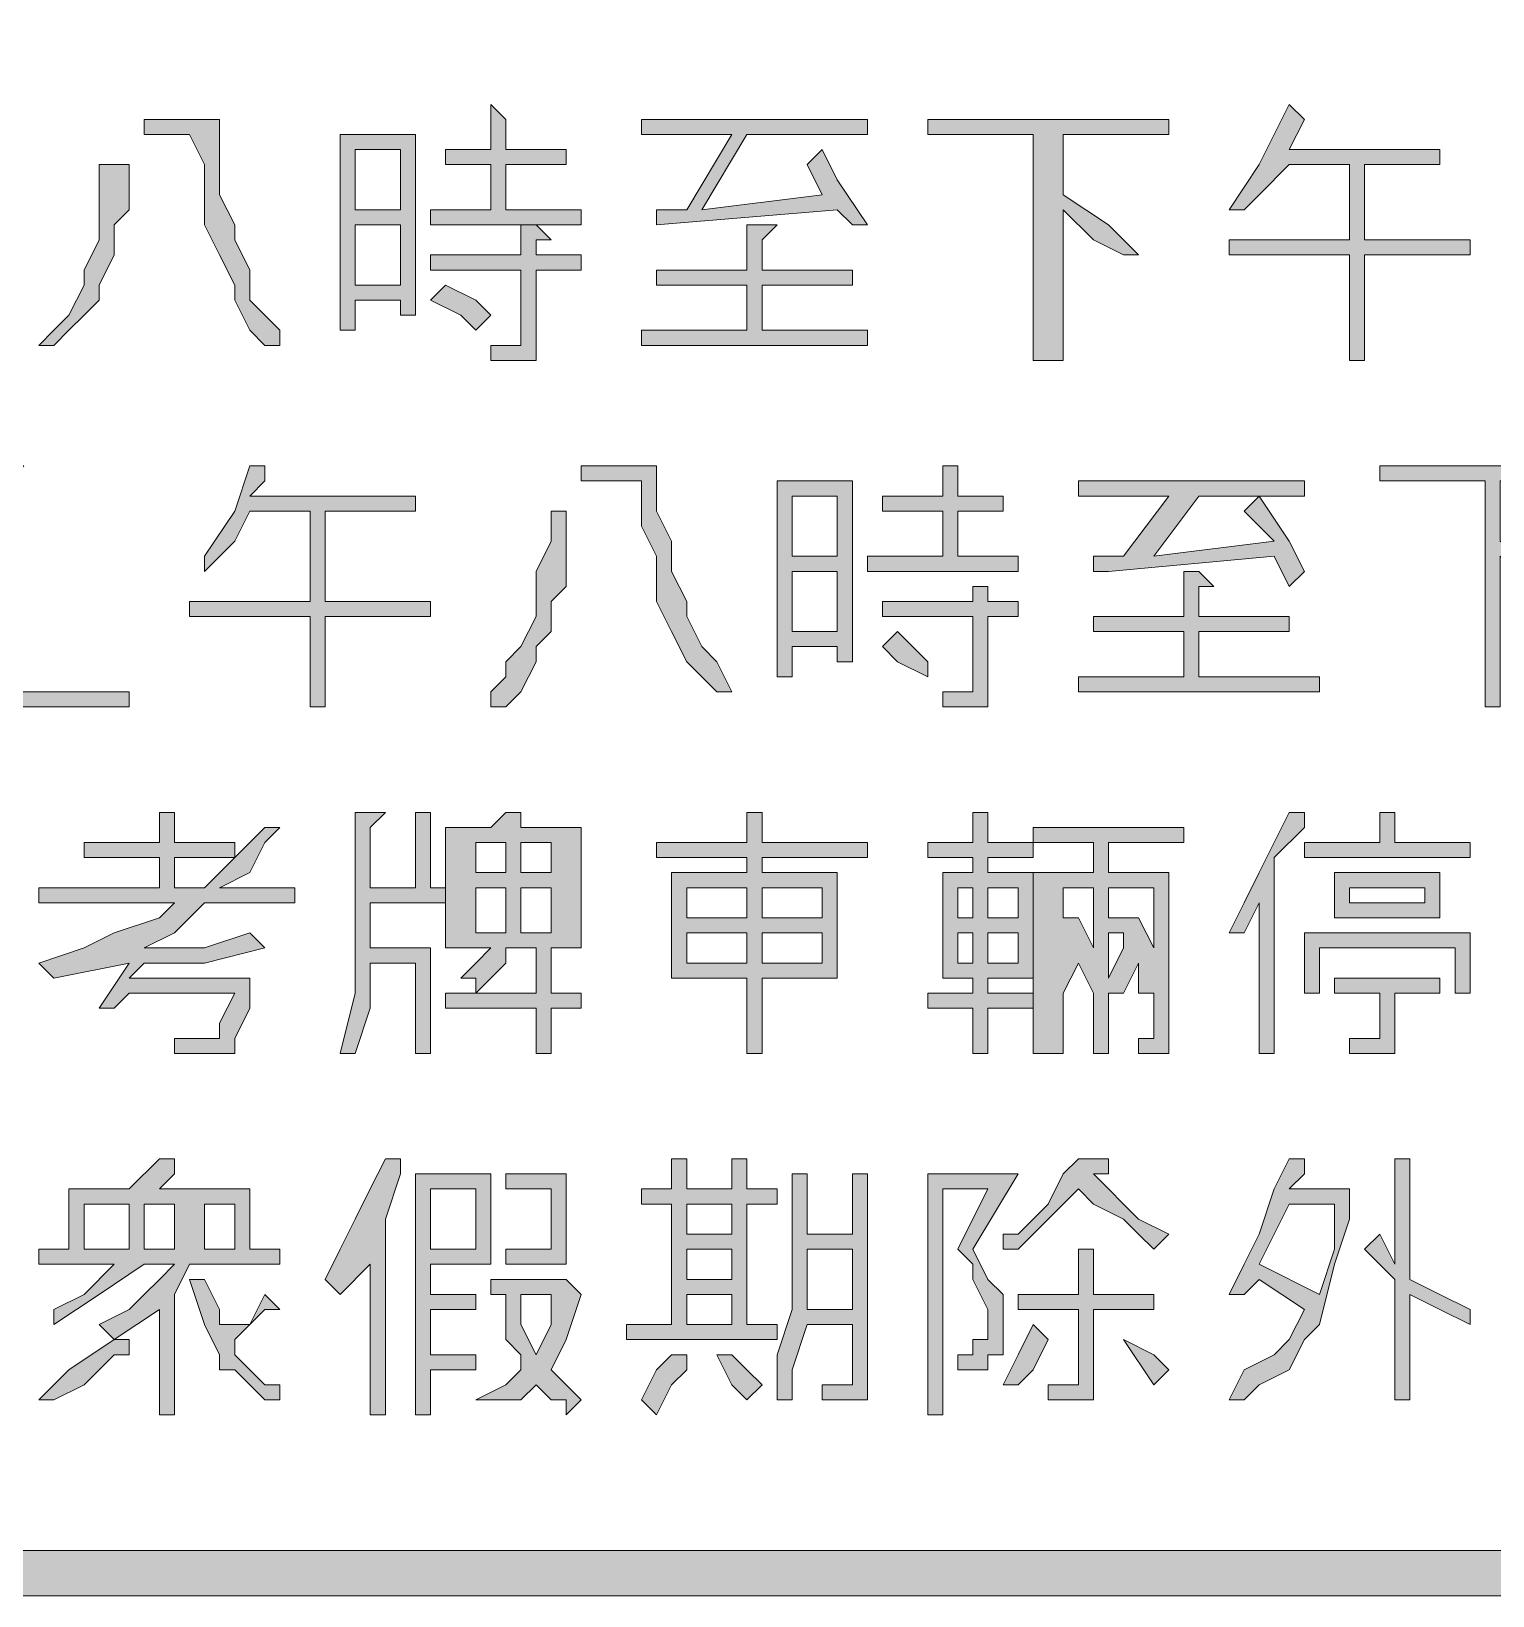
# Model space of a CAD drawing. Header units: metres. Extents: x 117 to 450, y 6 to 264.
# Drawn here: x 237.8 to 354.2, y 5.8 to 130.4 of the extents above; entities that cross this region are included whole.
import ezdxf

# ---------------------------------------------------------------- set-up
doc = ezdxf.new("R2010")
doc.units = ezdxf.units.M
doc.layers.add('FILL_BLACK_000000', color=7, linetype='Continuous', true_color=0x000000)

msp = doc.modelspace()

# ---------------------------------------------------------------- hatches: boundary and pattern name
at = {"layer": 'FILL_BLACK_000000', "true_color": 0x000000}
h = msp.add_hatch(color=7, dxfattribs=at)
h.dxf.hatch_style = 1
h.paths.add_polyline_path([(117.42, 257.65), (117.96, 258.96), (118.73, 260.27), (119.61, 261.36), (121.41, 263.01), (122.31, 263.55), (123.21, 263.76), (443.61, 263.76), (444.9, 263.6), (446.07, 263.14), (447.09, 262.43), (447.96, 261.51), (448.66, 260.42), (449.18, 259.2), (449.5, 257.9), (449.61, 256.56), (449.61, 11.76), (449.5, 10.47), (449.18, 9.3), (448.66, 8.28), (447.96, 7.41), (447.09, 6.71), (446.07, 6.19), (444.9, 5.87), (443.61, 5.76), (123.21, 5.76), (122.31, 5.97), (121.41, 6.51), (119.61, 8.16), (119.21, 8.21), (118.9, 8.35), (118.41, 8.76), (117.92, 9.17), (117.61, 9.31), (117.21, 9.36), (117.21, 11.76), (117.21, 256.56), (117.42, 257.65)])
h.paths.add_polyline_path([(443.98, 9.58), (444.6, 9.87), (445.11, 10.26), (445.5, 10.77), (445.78, 11.38), (445.95, 12.12), (446.01, 12.96), (446.01, 256.56), (445.78, 257.63), (445.5, 258.23), (445.11, 258.81), (444.6, 259.34), (443.98, 259.77), (443.25, 260.05), (442.41, 260.16), (124.41, 260.16), (123.53, 259.97), (122.76, 259.56), (122.01, 258.96), (121.61, 258.91), (121.32, 258.77), (120.96, 258.36), (120.81, 257.76), (120.81, 256.56), (120.81, 12.96), (120.83, 12.08), (120.96, 11.31), (121.32, 10.77), (121.61, 10.61), (122.01, 10.56), (122.06, 10.16), (122.22, 9.87), (122.76, 9.51), (123.53, 9.38), (124.41, 9.36), (442.41, 9.36), (443.25, 9.42), (443.98, 9.58)], flags=16)
h = msp.add_hatch(color=7, dxfattribs=at)
h.dxf.hatch_style = 1
h.paths.add_polyline_path([(276.81, 120.96), (280.41, 120.96), (280.41, 119.76), (276.81, 119.76), (275.61, 119.76), (275.61, 116.16), (276.81, 116.16), (281.61, 116.16), (281.61, 114.96), (269.61, 114.96), (269.61, 116.16), (274.41, 116.16), (274.41, 119.76), (270.81, 119.76), (270.81, 120.96), (274.41, 120.96), (274.41, 123.36), (274.41, 124.56), (275.61, 123.36), (275.61, 120.96), (276.81, 120.96)])
h = msp.add_hatch(color=7, dxfattribs=at)
h.dxf.hatch_style = 1
h.paths.add_polyline_path([(333.21, 112.56), (333.21, 113.76), (342.81, 113.76), (342.81, 119.76), (338.01, 119.76), (335.61, 117.36), (334.41, 116.16), (333.21, 116.16), (335.61, 119.76), (338.01, 124.56), (339.21, 123.36), (338.01, 120.96), (350.01, 120.96), (350.01, 119.76), (344.01, 119.76), (344.01, 113.76), (352.41, 113.76), (352.41, 112.56), (344.01, 112.56), (344.01, 104.16), (342.81, 104.16), (342.81, 112.56), (333.21, 112.56)])
h = msp.add_hatch(color=7, dxfattribs=at)
h.dxf.hatch_style = 1
h.paths.add_polyline_path([(254.01, 108.96), (254.01, 110.16), (252.81, 112.56), (251.61, 114.96), (251.61, 117.36), (251.61, 119.76), (250.41, 122.16), (246.81, 122.16), (246.81, 123.36), (252.81, 123.36), (252.81, 120.96), (252.81, 117.36), (254.01, 114.96), (254.01, 113.76), (255.21, 111.36), (255.21, 108.96), (256.41, 107.76), (257.61, 106.56), (257.61, 105.36), (256.41, 105.36), (255.21, 106.56), (254.01, 108.96)])
h = msp.add_hatch(color=7, dxfattribs=at)
h.dxf.hatch_style = 1
h.paths.add_polyline_path([(268.41, 107.76), (267.21, 107.76), (267.21, 108.96), (263.61, 108.96), (263.61, 106.56), (262.41, 106.56), (262.41, 122.16), (268.41, 122.16), (268.41, 107.76)])
h.paths.add_polyline_path([(267.21, 114.96), (263.61, 114.96), (263.61, 110.16), (267.21, 110.16), (267.21, 114.96)], flags=16)
h.paths.add_polyline_path([(263.61, 120.96), (263.61, 116.16), (267.21, 116.16), (267.21, 120.96), (263.61, 120.96)], flags=16)
h = msp.add_hatch(color=7, dxfattribs=at)
h.dxf.hatch_style = 1
h.paths.add_polyline_path([(293.61, 122.16), (286.41, 122.16), (286.41, 123.36), (304.41, 123.36), (304.41, 122.16), (294.81, 122.16), (291.21, 116.16), (300.81, 117.36), (299.61, 119.76), (300.81, 120.96), (302.01, 118.56), (304.41, 114.96), (303.21, 114.96), (302.01, 116.16), (287.61, 114.96), (287.61, 116.16), (290.01, 116.16), (293.61, 122.16)])
h = msp.add_hatch(color=7, dxfattribs=at)
h.dxf.hatch_style = 1
h.paths.add_polyline_path([(309.21, 122.16), (309.21, 123.36), (328.41, 123.36), (328.41, 122.16), (320.01, 122.16), (320.01, 117.36), (323.61, 114.96), (326.01, 112.56), (324.81, 112.56), (322.41, 113.76), (320.01, 116.16), (320.01, 104.16), (317.61, 104.16), (317.61, 122.16), (309.21, 122.16)])
h = msp.add_hatch(color=7, dxfattribs=at)
h.dxf.hatch_style = 1
h.paths.add_polyline_path([(238.41, 105.36), (239.61, 106.56), (240.81, 107.76), (242.01, 110.16), (242.01, 111.36), (243.21, 113.76), (243.21, 114.96), (243.21, 117.36), (243.21, 119.76), (245.61, 119.76), (245.61, 118.56), (245.61, 116.16), (244.41, 114.96), (244.41, 112.56), (243.21, 110.16), (243.21, 108.96), (242.01, 107.76), (240.81, 106.56), (239.61, 105.36), (238.41, 105.36)])
h = msp.add_hatch(color=7, dxfattribs=at)
h.dxf.hatch_style = 1
h.paths.add_polyline_path([(274.41, 104.16), (274.41, 105.36), (276.81, 105.36), (276.81, 106.56), (276.81, 111.36), (269.61, 111.36), (269.61, 112.56), (276.81, 112.56), (276.81, 114.96), (278.01, 114.96), (279.21, 113.76), (278.01, 113.76), (278.01, 112.56), (280.41, 112.56), (281.61, 112.56), (281.61, 111.36), (280.41, 111.36), (278.01, 111.36), (278.01, 105.36), (278.01, 104.16), (275.61, 104.16), (274.41, 104.16)])
h = msp.add_hatch(color=7, dxfattribs=at)
h.dxf.hatch_style = 1
h.paths.add_polyline_path([(296.01, 106.56), (304.41, 106.56), (304.41, 105.36), (286.41, 105.36), (286.41, 106.56), (294.81, 106.56), (294.81, 110.16), (287.61, 110.16), (287.61, 111.36), (294.81, 111.36), (294.81, 114.96), (296.01, 114.96), (297.21, 114.96), (296.01, 113.76), (296.01, 111.36), (303.21, 111.36), (303.21, 110.16), (296.01, 110.16), (296.01, 106.56)])
h = msp.add_hatch(color=7, dxfattribs=at)
h.dxf.hatch_style = 1
h.paths.add_polyline_path([(270.81, 110.16), (273.21, 108.96), (274.41, 107.76), (273.21, 106.56), (272.01, 107.76), (269.61, 108.96), (270.81, 110.16)])
h = msp.add_hatch(color=7, dxfattribs=at)
h.dxf.hatch_style = 1
h.paths.add_polyline_path([(245.61, 77.76), (245.61, 76.56), (226.41, 76.56), (226.41, 77.76), (234.81, 77.76), (234.81, 95.76), (236.01, 95.76), (237.21, 95.76), (236.01, 94.56), (236.01, 87.36), (236.01, 77.76), (245.61, 77.76)])
h = msp.add_hatch(color=7, dxfattribs=at)
h.dxf.hatch_style = 1
h.paths.add_polyline_path([(250.41, 83.76), (250.41, 84.96), (260.01, 84.96), (260.01, 92.16), (255.21, 92.16), (254.01, 89.76), (251.61, 87.36), (251.61, 88.56), (254.01, 92.16), (255.21, 95.76), (256.41, 95.76), (256.41, 94.56), (255.21, 93.36), (268.41, 93.36), (268.41, 92.16), (261.21, 92.16), (261.21, 84.96), (269.61, 84.96), (269.61, 83.76), (261.21, 83.76), (261.21, 76.56), (260.01, 76.56), (260.01, 83.76), (250.41, 83.76)])
h = msp.add_hatch(color=7, dxfattribs=at)
h.dxf.hatch_style = 1
h.paths.add_polyline_path([(290.01, 80.16), (288.81, 82.56), (287.61, 84.96), (287.61, 86.16), (287.61, 88.56), (286.41, 90.96), (286.41, 94.56), (281.61, 94.56), (281.61, 95.76), (287.61, 95.76), (287.61, 92.16), (288.81, 89.76), (288.81, 87.36), (290.01, 84.96), (290.01, 83.76), (291.21, 81.36), (292.41, 80.16), (293.61, 77.76), (292.41, 77.76), (291.21, 78.96), (290.01, 80.16)])
h = msp.add_hatch(color=7, dxfattribs=at)
h.dxf.hatch_style = 1
h.paths.add_polyline_path([(316.41, 87.36), (304.41, 87.36), (304.41, 88.56), (310.41, 88.56), (310.41, 92.16), (306.81, 92.16), (305.61, 92.16), (305.61, 93.36), (306.81, 93.36), (310.41, 93.36), (310.41, 95.76), (311.61, 95.76), (311.61, 93.36), (315.21, 93.36), (315.21, 92.16), (311.61, 92.16), (311.61, 88.56), (316.41, 88.56), (316.41, 87.36)])
h = msp.add_hatch(color=7, dxfattribs=at)
h.dxf.hatch_style = 1
h.paths.add_polyline_path([(345.21, 94.56), (345.21, 95.76), (364.41, 95.76), (364.41, 94.56), (354.81, 94.56), (354.81, 89.76), (358.41, 87.36), (362.01, 84.96), (360.81, 84.96), (358.41, 86.16), (354.81, 88.56), (354.81, 76.56), (353.61, 76.56), (353.61, 94.56), (345.21, 94.56)])
h = msp.add_hatch(color=7, dxfattribs=at)
h.dxf.hatch_style = 1
h.paths.add_polyline_path([(303.21, 80.16), (302.01, 80.16), (302.01, 81.36), (299.61, 81.36), (298.41, 81.36), (298.41, 78.96), (297.21, 78.96), (297.21, 94.56), (303.21, 94.56), (303.21, 80.16)])
h.paths.add_polyline_path([(302.01, 82.56), (302.01, 87.36), (299.61, 87.36), (298.41, 87.36), (298.41, 82.56), (299.61, 82.56), (302.01, 82.56)], flags=16)
h.paths.add_polyline_path([(299.61, 93.36), (298.41, 93.36), (298.41, 88.56), (299.61, 88.56), (302.01, 88.56), (302.01, 93.36), (299.61, 93.36)], flags=16)
h = msp.add_hatch(color=7, dxfattribs=at)
h.dxf.hatch_style = 1
h.paths.add_polyline_path([(339.21, 87.36), (338.01, 86.16), (336.81, 88.56), (323.61, 87.36), (322.41, 87.36), (322.41, 88.56), (324.81, 88.56), (328.41, 93.36), (321.21, 93.36), (321.21, 94.56), (339.21, 94.56), (339.21, 93.36), (335.61, 93.36), (338.01, 89.76), (339.21, 87.36)])
h.paths.add_polyline_path([(330.81, 93.36), (327.21, 88.56), (336.81, 89.76), (334.41, 92.16), (335.61, 93.36), (330.81, 93.36)], flags=16)
h = msp.add_hatch(color=7, dxfattribs=at)
h.dxf.hatch_style = 1
h.paths.add_polyline_path([(274.41, 76.56), (274.41, 77.76), (275.61, 78.96), (275.61, 80.16), (276.81, 81.36), (278.01, 83.76), (278.01, 84.96), (278.01, 87.36), (279.21, 89.76), (279.21, 92.16), (280.41, 92.16), (280.41, 90.96), (280.41, 88.56), (280.41, 86.16), (279.21, 84.96), (279.21, 82.56), (278.01, 81.36), (278.01, 80.16), (276.81, 77.76), (275.61, 76.56), (274.41, 76.56)])
h = msp.add_hatch(color=7, dxfattribs=at)
h.dxf.hatch_style = 1
h.paths.add_polyline_path([(330.81, 78.96), (340.41, 78.96), (340.41, 77.76), (321.21, 77.76), (321.21, 78.96), (329.61, 78.96), (329.61, 82.56), (322.41, 82.56), (322.41, 83.76), (329.61, 83.76), (329.61, 87.36), (330.81, 87.36), (332.01, 86.16), (330.81, 86.16), (330.81, 83.76), (338.01, 83.76), (338.01, 82.56), (330.81, 82.56), (330.81, 78.96)])
h = msp.add_hatch(color=7, dxfattribs=at)
h.dxf.hatch_style = 1
h.paths.add_polyline_path([(310.41, 77.76), (311.61, 77.76), (312.81, 77.76), (312.81, 82.56), (312.81, 83.76), (305.61, 83.76), (305.61, 84.96), (312.81, 84.96), (312.81, 86.16), (314.01, 86.16), (314.01, 84.96), (316.41, 84.96), (316.41, 83.76), (314.01, 83.76), (314.01, 82.56), (314.01, 77.76), (314.01, 76.56), (312.81, 76.56), (310.41, 76.56), (310.41, 77.76)])
h = msp.add_hatch(color=7, dxfattribs=at)
h.dxf.hatch_style = 1
h.paths.add_polyline_path([(306.81, 82.56), (308.01, 81.36), (309.21, 80.16), (309.21, 78.96), (306.81, 80.16), (305.61, 81.36), (306.81, 82.56)])
h = msp.add_hatch(color=7, dxfattribs=at)
h.dxf.hatch_style = 1
h.paths.add_polyline_path([(257.61, 66.96), (256.41, 65.76), (255.21, 63.36), (252.81, 62.16), (258.81, 62.16), (258.81, 60.96), (251.61, 60.96), (249.21, 58.56), (246.81, 57.36), (251.61, 57.36), (255.21, 58.56), (256.41, 57.36), (251.61, 56.16), (246.81, 56.16), (245.61, 54.96), (255.21, 54.96), (255.21, 52.56), (254.01, 50.16), (254.01, 48.96), (252.81, 48.96), (249.21, 48.96), (249.21, 50.16), (251.61, 50.16), (252.81, 50.16), (252.81, 51.36), (254.01, 53.76), (245.61, 53.76), (244.41, 52.56), (243.21, 52.56), (245.61, 56.16), (239.61, 54.96), (238.41, 56.16), (242.01, 57.36), (244.41, 58.56), (248.01, 59.76), (249.21, 60.96), (238.41, 60.96), (238.41, 62.16), (248.01, 62.16), (248.01, 64.56), (242.01, 64.56), (242.01, 65.76), (248.01, 65.76), (248.01, 68.16), (249.21, 68.16), (249.21, 65.76), (254.01, 65.76), (254.01, 64.56), (256.41, 66.96), (257.61, 66.96)])
h.paths.add_polyline_path([(249.21, 64.56), (249.21, 62.16), (251.61, 62.16), (254.01, 64.56), (249.21, 64.56)], flags=16)
h = msp.add_hatch(color=7, dxfattribs=at)
h.dxf.hatch_style = 1
h.paths.add_polyline_path([(263.61, 53.76), (263.61, 59.76), (263.61, 68.16), (264.81, 68.16), (266.01, 68.16), (264.81, 66.96), (264.81, 62.16), (268.41, 62.16), (268.41, 68.16), (269.61, 68.16), (269.61, 66.96), (269.61, 62.16), (270.81, 62.16), (270.81, 60.96), (264.81, 60.96), (264.81, 57.36), (269.61, 57.36), (269.61, 48.96), (268.41, 48.96), (268.41, 56.16), (264.81, 56.16), (264.81, 52.56), (263.61, 48.96), (262.41, 48.96), (263.61, 53.76)])
h = msp.add_hatch(color=7, dxfattribs=at)
h.dxf.hatch_style = 1
h.paths.add_polyline_path([(281.61, 53.76), (281.61, 52.56), (279.21, 52.56), (279.21, 48.96), (278.01, 48.96), (278.01, 52.56), (270.81, 52.56), (270.81, 53.76), (273.21, 53.76), (273.21, 54.96), (272.01, 54.96), (273.21, 56.16), (274.41, 57.36), (270.81, 57.36), (270.81, 66.96), (274.41, 66.96), (275.61, 68.16), (276.81, 68.16), (276.81, 66.96), (281.61, 66.96), (281.61, 57.36), (279.21, 57.36), (279.21, 53.76), (281.61, 53.76)])
h.paths.add_polyline_path([(278.01, 53.76), (278.01, 57.36), (275.61, 57.36), (275.61, 56.16), (274.41, 54.96), (273.21, 53.76), (278.01, 53.76)], flags=16)
h.paths.add_polyline_path([(276.81, 62.16), (276.81, 58.56), (279.21, 58.56), (279.21, 62.16), (276.81, 62.16)], flags=16)
h.paths.add_polyline_path([(276.81, 65.76), (276.81, 63.36), (279.21, 63.36), (279.21, 65.76), (276.81, 65.76)], flags=16)
h.paths.add_polyline_path([(275.61, 65.76), (273.21, 65.76), (273.21, 63.36), (275.61, 63.36), (275.61, 65.76)], flags=16)
h.paths.add_polyline_path([(275.61, 62.16), (273.21, 62.16), (273.21, 58.56), (275.61, 58.56), (275.61, 62.16)], flags=16)
h = msp.add_hatch(color=7, dxfattribs=at)
h.dxf.hatch_style = 1
h.paths.add_polyline_path([(302.01, 63.36), (302.01, 54.96), (296.01, 54.96), (296.01, 53.76), (296.01, 52.56), (296.01, 51.36), (296.01, 48.96), (294.81, 48.96), (294.81, 51.36), (294.81, 52.56), (294.81, 53.76), (294.81, 54.96), (288.81, 54.96), (288.81, 63.36), (294.81, 63.36), (294.81, 64.56), (287.61, 64.56), (287.61, 65.76), (294.81, 65.76), (294.81, 68.16), (296.01, 68.16), (296.01, 65.76), (304.41, 65.76), (304.41, 64.56), (296.01, 64.56), (296.01, 63.36), (302.01, 63.36)])
h.paths.add_polyline_path([(300.81, 56.16), (300.81, 58.56), (296.01, 58.56), (296.01, 56.16), (300.81, 56.16)], flags=16)
h.paths.add_polyline_path([(294.81, 59.76), (294.81, 62.16), (290.01, 62.16), (290.01, 59.76), (294.81, 59.76)], flags=16)
h.paths.add_polyline_path([(290.01, 58.56), (290.01, 56.16), (294.81, 56.16), (294.81, 58.56), (290.01, 58.56)], flags=16)
h.paths.add_polyline_path([(300.81, 62.16), (296.01, 62.16), (296.01, 59.76), (300.81, 59.76), (300.81, 62.16)], flags=16)
h = msp.add_hatch(color=7, dxfattribs=at)
h.dxf.hatch_style = 1
h.paths.add_polyline_path([(317.61, 63.36), (317.61, 54.96), (314.01, 54.96), (314.01, 53.76), (317.61, 53.76), (317.61, 52.56), (314.01, 52.56), (314.01, 48.96), (312.81, 48.96), (312.81, 52.56), (309.21, 52.56), (309.21, 53.76), (312.81, 53.76), (312.81, 54.96), (310.41, 54.96), (310.41, 63.36), (312.81, 63.36), (312.81, 64.56), (309.21, 64.56), (309.21, 65.76), (312.81, 65.76), (312.81, 68.16), (314.01, 68.16), (314.01, 65.76), (317.61, 65.76), (317.61, 64.56), (314.01, 64.56), (314.01, 63.36), (317.61, 63.36)])
h.paths.add_polyline_path([(311.61, 58.56), (311.61, 56.16), (312.81, 56.16), (312.81, 58.56), (311.61, 58.56)], flags=16)
h.paths.add_polyline_path([(311.61, 62.16), (311.61, 59.76), (312.81, 59.76), (312.81, 62.16), (311.61, 62.16)], flags=16)
h.paths.add_polyline_path([(314.01, 62.16), (314.01, 59.76), (316.41, 59.76), (316.41, 62.16), (314.01, 62.16)], flags=16)
h.paths.add_polyline_path([(316.41, 56.16), (316.41, 58.56), (314.01, 58.56), (314.01, 56.16), (316.41, 56.16)], flags=16)
h = msp.add_hatch(color=7, dxfattribs=at)
h.dxf.hatch_style = 1
h.paths.add_polyline_path([(334.41, 58.56), (333.21, 58.56), (334.41, 60.96), (335.61, 63.36), (336.81, 65.76), (338.01, 68.16), (339.21, 68.16), (339.21, 66.96), (336.81, 64.56), (336.81, 63.36), (336.81, 48.96), (335.61, 48.96), (335.61, 60.96), (334.41, 58.56)])
h = msp.add_hatch(color=7, dxfattribs=at)
h.dxf.hatch_style = 1
h.paths.add_polyline_path([(352.41, 64.56), (339.21, 64.56), (339.21, 65.76), (345.21, 65.76), (345.21, 68.16), (346.41, 68.16), (346.41, 65.76), (352.41, 65.76), (352.41, 64.56)])
h = msp.add_hatch(color=7, dxfattribs=at)
h.dxf.hatch_style = 1
h.paths.add_polyline_path([(317.61, 48.96), (317.61, 63.36), (322.41, 63.36), (322.41, 65.76), (317.61, 65.76), (317.61, 66.96), (329.61, 66.96), (329.61, 65.76), (323.61, 65.76), (323.61, 63.36), (328.41, 63.36), (328.41, 51.36), (328.41, 50.16), (328.41, 48.96), (326.01, 48.96), (326.01, 50.16), (327.21, 50.16), (327.21, 51.36), (327.21, 53.76), (326.01, 53.76), (326.01, 56.16), (324.81, 53.76), (323.61, 53.76), (323.61, 48.96), (322.41, 48.96), (322.41, 53.76), (321.21, 56.16), (320.01, 53.76), (320.01, 48.96), (317.61, 48.96)])
h.paths.add_polyline_path([(323.61, 58.56), (323.61, 54.96), (324.81, 57.36), (324.81, 58.56), (323.61, 58.56)], flags=16)
h.paths.add_polyline_path([(326.01, 59.76), (327.21, 57.36), (327.21, 62.16), (323.61, 62.16), (323.61, 59.76), (326.01, 59.76)], flags=16)
h.paths.add_polyline_path([(320.01, 62.16), (320.01, 59.76), (321.21, 59.76), (322.41, 57.36), (322.41, 62.16), (320.01, 62.16)], flags=16)
h = msp.add_hatch(color=7, dxfattribs=at)
h.dxf.hatch_style = 1
h.paths.add_polyline_path([(341.61, 63.36), (350.01, 63.36), (350.01, 59.76), (341.61, 59.76), (341.61, 63.36)])
h.paths.add_polyline_path([(348.81, 62.16), (342.81, 62.16), (342.81, 60.96), (348.81, 60.96), (348.81, 62.16)], flags=16)
h = msp.add_hatch(color=7, dxfattribs=at)
h.dxf.hatch_style = 1
h.paths.add_polyline_path([(351.21, 57.36), (340.41, 57.36), (340.41, 56.16), (340.41, 53.76), (339.21, 53.76), (339.21, 57.36), (339.21, 58.56), (352.41, 58.56), (352.41, 57.36), (352.41, 53.76), (351.21, 53.76), (351.21, 56.16), (351.21, 57.36)])
h = msp.add_hatch(color=7, dxfattribs=at)
h.dxf.hatch_style = 1
h.paths.add_polyline_path([(342.81, 48.96), (342.81, 50.16), (344.01, 50.16), (345.21, 50.16), (345.21, 53.76), (341.61, 53.76), (341.61, 54.96), (350.01, 54.96), (350.01, 53.76), (346.41, 53.76), (346.41, 51.36), (346.41, 50.16), (346.41, 48.96), (345.21, 48.96), (344.01, 48.96), (342.81, 48.96)])
h = msp.add_hatch(color=7, dxfattribs=at)
h.dxf.hatch_style = 1
h.paths.add_polyline_path([(249.21, 40.56), (249.21, 39.36), (248.01, 38.16), (255.21, 38.16), (255.21, 33.36), (257.61, 33.36), (257.61, 32.16), (250.41, 32.16), (249.21, 29.76), (249.21, 20.16), (248.01, 20.16), (248.01, 28.56), (244.41, 26.16), (243.21, 27.36), (245.61, 28.56), (246.81, 29.76), (248.01, 30.96), (249.21, 32.16), (246.81, 32.16), (243.21, 29.76), (239.61, 27.36), (239.61, 28.56), (242.01, 29.76), (244.41, 32.16), (238.41, 32.16), (238.41, 33.36), (240.81, 33.36), (240.81, 38.16), (245.61, 38.16), (248.01, 40.56), (249.21, 40.56)])
h.paths.add_polyline_path([(251.61, 33.36), (254.01, 33.36), (254.01, 36.96), (251.61, 36.96), (251.61, 33.36)], flags=16)
h.paths.add_polyline_path([(246.81, 36.96), (246.81, 33.36), (249.21, 33.36), (249.21, 36.96), (246.81, 36.96)], flags=16)
h.paths.add_polyline_path([(245.61, 36.96), (242.01, 36.96), (242.01, 33.36), (245.61, 33.36), (245.61, 36.96)], flags=16)
h = msp.add_hatch(color=7, dxfattribs=at)
h.dxf.hatch_style = 1
h.paths.add_polyline_path([(266.01, 20.16), (264.81, 20.16), (264.81, 32.16), (262.41, 29.76), (261.21, 30.96), (262.41, 33.36), (263.61, 35.76), (264.81, 38.16), (266.01, 40.56), (267.21, 40.56), (267.21, 39.36), (266.01, 35.76), (266.01, 20.16)])
h = msp.add_hatch(color=7, dxfattribs=at)
h.dxf.hatch_style = 1
h.paths.add_polyline_path([(294.81, 36.96), (294.81, 27.36), (297.21, 27.36), (297.21, 26.16), (285.21, 26.16), (285.21, 27.36), (287.61, 27.36), (288.81, 27.36), (288.81, 36.96), (287.61, 36.96), (286.41, 36.96), (286.41, 38.16), (287.61, 38.16), (288.81, 38.16), (288.81, 40.56), (290.01, 40.56), (290.01, 39.36), (290.01, 38.16), (293.61, 38.16), (293.61, 40.56), (294.81, 40.56), (294.81, 39.36), (294.81, 38.16), (297.21, 38.16), (297.21, 36.96), (294.81, 36.96)])
h.paths.add_polyline_path([(293.61, 27.36), (293.61, 29.76), (290.01, 29.76), (290.01, 27.36), (293.61, 27.36)], flags=16)
h.paths.add_polyline_path([(290.01, 30.96), (293.61, 30.96), (293.61, 33.36), (290.01, 33.36), (290.01, 30.96)], flags=16)
h.paths.add_polyline_path([(290.01, 34.56), (293.61, 34.56), (293.61, 36.96), (290.01, 36.96), (290.01, 34.56)], flags=16)
h = msp.add_hatch(color=7, dxfattribs=at)
h.dxf.hatch_style = 1
h.paths.add_polyline_path([(316.41, 33.36), (315.21, 33.36), (315.21, 34.56), (316.41, 34.56), (317.61, 35.76), (318.81, 36.96), (320.01, 39.36), (321.21, 40.56), (322.41, 40.56), (323.61, 40.56), (323.61, 39.36), (322.41, 39.36), (323.61, 38.16), (324.81, 36.96), (326.01, 35.76), (328.41, 34.56), (327.21, 33.36), (326.01, 34.56), (324.81, 35.76), (322.41, 36.96), (321.21, 38.16), (318.81, 35.76), (316.41, 33.36)])
h = msp.add_hatch(color=7, dxfattribs=at)
h.dxf.hatch_style = 1
h.paths.add_polyline_path([(334.41, 29.76), (333.21, 29.76), (334.41, 32.16), (335.61, 34.56), (336.81, 38.16), (338.01, 40.56), (339.21, 40.56), (339.21, 39.36), (338.01, 38.16), (341.61, 38.16), (342.81, 38.16), (342.81, 36.96), (342.81, 35.76), (341.61, 32.16), (340.41, 27.36), (339.21, 26.16), (338.01, 23.76), (335.61, 22.56), (334.41, 21.36), (333.21, 21.36), (334.41, 23.76), (336.81, 24.96), (338.01, 26.16), (339.21, 28.56), (335.61, 30.96), (334.41, 29.76)])
h.paths.add_polyline_path([(335.61, 32.16), (340.41, 29.76), (341.61, 33.36), (341.61, 36.96), (338.01, 36.96), (335.61, 32.16)], flags=16)
h = msp.add_hatch(color=7, dxfattribs=at)
h.dxf.hatch_style = 1
h.paths.add_polyline_path([(350.01, 29.76), (352.41, 28.56), (352.41, 27.36), (350.01, 28.56), (347.61, 29.76), (347.61, 21.36), (346.41, 21.36), (346.41, 30.96), (344.01, 33.36), (345.21, 34.56), (346.41, 32.16), (346.41, 40.56), (347.61, 40.56), (347.61, 30.96), (350.01, 29.76)])
h = msp.add_hatch(color=7, dxfattribs=at)
h.dxf.hatch_style = 1
h.paths.add_polyline_path([(269.61, 20.16), (268.41, 20.16), (268.41, 39.36), (274.41, 39.36), (274.41, 32.16), (269.61, 32.16), (269.61, 29.76), (273.21, 29.76), (273.21, 28.56), (269.61, 28.56), (269.61, 24.96), (273.21, 24.96), (273.21, 23.76), (269.61, 23.76), (269.61, 20.16)])
h.paths.add_polyline_path([(269.61, 38.16), (269.61, 33.36), (273.21, 33.36), (273.21, 38.16), (269.61, 38.16)], flags=16)
h = msp.add_hatch(color=7, dxfattribs=at)
h.dxf.hatch_style = 1
h.paths.add_polyline_path([(275.61, 38.16), (275.61, 39.36), (280.41, 39.36), (280.41, 32.16), (275.61, 32.16), (275.61, 33.36), (279.21, 33.36), (279.21, 38.16), (275.61, 38.16)])
h = msp.add_hatch(color=7, dxfattribs=at)
h.dxf.hatch_style = 1
h.paths.add_polyline_path([(298.41, 23.76), (298.41, 21.36), (297.21, 21.36), (297.21, 22.56), (297.21, 24.96), (298.41, 28.56), (298.41, 34.56), (298.41, 39.36), (299.61, 39.36), (299.61, 34.56), (303.21, 34.56), (303.21, 39.36), (304.41, 39.36), (304.41, 23.76), (304.41, 22.56), (304.41, 21.36), (303.21, 21.36), (302.01, 21.36), (300.81, 21.36), (300.81, 22.56), (302.01, 22.56), (303.21, 22.56), (303.21, 23.76), (303.21, 27.36), (299.61, 27.36), (298.41, 23.76)])
h.paths.add_polyline_path([(303.21, 33.36), (299.61, 33.36), (299.61, 28.56), (303.21, 28.56), (303.21, 33.36)], flags=16)
h = msp.add_hatch(color=7, dxfattribs=at)
h.dxf.hatch_style = 1
h.paths.add_polyline_path([(310.41, 20.16), (309.21, 20.16), (309.21, 39.36), (314.01, 39.36), (315.21, 39.36), (316.41, 39.36), (312.81, 33.36), (314.01, 30.96), (315.21, 29.76), (315.21, 27.36), (315.21, 26.16), (315.21, 24.96), (314.01, 24.96), (314.01, 23.76), (312.81, 23.76), (311.61, 23.76), (311.61, 24.96), (312.81, 24.96), (312.81, 26.16), (314.01, 26.16), (314.01, 27.36), (314.01, 28.56), (312.81, 30.96), (312.81, 32.16), (311.61, 33.36), (314.01, 38.16), (310.41, 38.16), (310.41, 20.16)])
h = msp.add_hatch(color=7, dxfattribs=at)
h.dxf.hatch_style = 1
h.paths.add_polyline_path([(322.41, 29.76), (327.21, 29.76), (327.21, 28.56), (322.41, 28.56), (322.41, 23.76), (322.41, 22.56), (322.41, 21.36), (321.21, 21.36), (320.01, 21.36), (318.81, 21.36), (318.81, 22.56), (320.01, 22.56), (321.21, 22.56), (321.21, 23.76), (321.21, 28.56), (316.41, 28.56), (316.41, 29.76), (321.21, 29.76), (321.21, 32.16), (321.21, 33.36), (322.41, 33.36), (322.41, 32.16), (322.41, 29.76)])
h = msp.add_hatch(color=7, dxfattribs=at)
h.dxf.hatch_style = 1
h.paths.add_polyline_path([(255.21, 23.76), (256.41, 22.56), (257.61, 22.56), (257.61, 21.36), (256.41, 21.36), (255.21, 22.56), (254.01, 23.76), (252.81, 23.76), (252.81, 24.96), (251.61, 27.36), (250.41, 30.96), (251.61, 30.96), (252.81, 28.56), (252.81, 27.36), (255.21, 27.36), (254.01, 26.16), (254.01, 24.96), (255.21, 23.76)])
h = msp.add_hatch(color=7, dxfattribs=at)
h.dxf.hatch_style = 1
h.paths.add_polyline_path([(275.61, 21.36), (274.41, 21.36), (273.21, 21.36), (275.61, 22.56), (276.81, 23.76), (276.81, 24.96), (275.61, 26.16), (275.61, 27.36), (275.61, 29.76), (274.41, 29.76), (274.41, 30.96), (280.41, 30.96), (281.61, 29.76), (280.41, 26.16), (279.21, 23.76), (280.41, 22.56), (281.61, 21.36), (280.41, 20.16), (280.41, 21.36), (279.21, 21.36), (278.01, 22.56), (276.81, 21.36), (275.61, 21.36)])
h.paths.add_polyline_path([(278.01, 24.96), (279.21, 27.36), (279.21, 29.76), (276.81, 29.76), (276.81, 27.36), (278.01, 24.96)], flags=16)
h = msp.add_hatch(color=7, dxfattribs=at)
h.dxf.hatch_style = 1
h.paths.add_polyline_path([(255.21, 27.36), (256.41, 29.76), (257.61, 28.56), (256.41, 28.56), (255.21, 27.36)])
h = msp.add_hatch(color=7, dxfattribs=at)
h.dxf.hatch_style = 1
h.paths.add_polyline_path([(315.21, 22.56), (316.41, 24.96), (317.61, 27.36), (318.81, 26.16), (317.61, 23.76), (316.41, 22.56), (315.21, 22.56)])
h = msp.add_hatch(color=7, dxfattribs=at)
h.dxf.hatch_style = 1
h.paths.add_polyline_path([(238.41, 21.36), (240.81, 23.76), (244.41, 26.16), (245.61, 26.16), (245.61, 24.96), (244.41, 24.96), (242.01, 22.56), (239.61, 21.36), (238.41, 21.36)])
h = msp.add_hatch(color=7, dxfattribs=at)
h.dxf.hatch_style = 1
h.paths.add_polyline_path([(287.61, 23.76), (288.81, 24.96), (290.01, 24.96), (290.01, 23.76), (288.81, 22.56), (287.61, 20.16), (286.41, 21.36), (287.61, 23.76)])
h = msp.add_hatch(color=7, dxfattribs=at)
h.dxf.hatch_style = 1
h.paths.add_polyline_path([(294.81, 21.36), (293.61, 22.56), (292.41, 24.96), (293.61, 24.96), (294.81, 23.76), (296.01, 22.56), (294.81, 21.36)])
h = msp.add_hatch(color=7, dxfattribs=at)
h.dxf.hatch_style = 1
h.paths.add_polyline_path([(324.81, 26.16), (327.21, 24.96), (328.41, 23.76), (327.21, 22.56), (324.81, 26.16)])

# ---------------------------------------------------------------- linework, layer by layer
at = {"layer": 'FILL_BLACK_000000', "lineweight": 0, "true_color": 0x000000}
for points in [[(123.21, 263.76), (443.61, 263.76), (444.9, 263.6), (446.07, 263.14), (447.09, 262.43), (447.96, 261.51), (448.66, 260.42), (449.18, 259.2), (449.5, 257.9), (449.61, 256.56), (449.61, 11.76), (449.5, 10.47), (449.18, 9.3), (448.66, 8.28), (447.96, 7.41), (447.09, 6.71), (446.07, 6.19), (444.9, 5.87), (443.61, 5.76), (123.21, 5.76)], [(124.41, 9.36), (442.41, 9.36), (443.25, 9.42), (443.98, 9.58), (444.6, 9.87), (445.11, 10.26), (445.5, 10.77), (445.78, 11.38), (445.95, 12.12), (446.01, 12.96), (446.01, 256.56), (445.78, 257.63), (445.5, 258.23), (445.11, 258.81), (444.6, 259.34), (443.98, 259.77), (443.25, 260.05), (442.41, 260.16), (124.41, 260.16)]]:
    msp.add_lwpolyline(points, dxfattribs=at)
for points in [[(276.81, 120.96), (280.41, 120.96), (280.41, 119.76), (276.81, 119.76), (275.61, 119.76), (275.61, 116.16), (276.81, 116.16), (281.61, 116.16), (281.61, 114.96), (269.61, 114.96), (269.61, 116.16), (274.41, 116.16), (274.41, 119.76), (270.81, 119.76), (270.81, 120.96), (274.41, 120.96), (274.41, 123.36), (274.41, 124.56), (275.61, 123.36), (275.61, 120.96)], [(333.21, 112.56), (333.21, 113.76), (342.81, 113.76), (342.81, 119.76), (338.01, 119.76), (335.61, 117.36), (334.41, 116.16), (333.21, 116.16), (335.61, 119.76), (338.01, 124.56), (339.21, 123.36), (338.01, 120.96), (350.01, 120.96), (350.01, 119.76), (344.01, 119.76), (344.01, 113.76), (352.41, 113.76), (352.41, 112.56), (344.01, 112.56), (344.01, 104.16), (342.81, 104.16), (342.81, 112.56)], [(254.01, 108.96), (254.01, 110.16), (252.81, 112.56), (251.61, 114.96), (251.61, 117.36), (251.61, 119.76), (250.41, 122.16), (246.81, 122.16), (246.81, 123.36), (252.81, 123.36), (252.81, 120.96), (252.81, 117.36), (254.01, 114.96), (254.01, 113.76), (255.21, 111.36), (255.21, 108.96), (256.41, 107.76), (257.61, 106.56), (257.61, 105.36), (256.41, 105.36), (255.21, 106.56)], [(268.41, 107.76), (267.21, 107.76), (267.21, 108.96), (263.61, 108.96), (263.61, 106.56), (262.41, 106.56), (262.41, 122.16), (268.41, 122.16)], [(293.61, 122.16), (286.41, 122.16), (286.41, 123.36), (304.41, 123.36), (304.41, 122.16), (294.81, 122.16), (291.21, 116.16), (300.81, 117.36), (299.61, 119.76), (300.81, 120.96), (302.01, 118.56), (304.41, 114.96), (303.21, 114.96), (302.01, 116.16), (287.61, 114.96), (287.61, 116.16), (290.01, 116.16)], [(309.21, 122.16), (309.21, 123.36), (328.41, 123.36), (328.41, 122.16), (320.01, 122.16), (320.01, 117.36), (323.61, 114.96), (326.01, 112.56), (324.81, 112.56), (322.41, 113.76), (320.01, 116.16), (320.01, 104.16), (317.61, 104.16), (317.61, 122.16)], [(263.61, 120.96), (263.61, 116.16), (267.21, 116.16), (267.21, 120.96)], [(238.41, 105.36), (239.61, 106.56), (240.81, 107.76), (242.01, 110.16), (242.01, 111.36), (243.21, 113.76), (243.21, 114.96), (243.21, 117.36), (243.21, 119.76), (245.61, 119.76), (245.61, 118.56), (245.61, 116.16), (244.41, 114.96), (244.41, 112.56), (243.21, 110.16), (243.21, 108.96), (242.01, 107.76), (240.81, 106.56), (239.61, 105.36)], [(267.21, 114.96), (263.61, 114.96), (263.61, 110.16), (267.21, 110.16)], [(274.41, 104.16), (274.41, 105.36), (276.81, 105.36), (276.81, 106.56), (276.81, 111.36), (269.61, 111.36), (269.61, 112.56), (276.81, 112.56), (276.81, 114.96), (278.01, 114.96), (279.21, 113.76), (278.01, 113.76), (278.01, 112.56), (280.41, 112.56), (281.61, 112.56), (281.61, 111.36), (280.41, 111.36), (278.01, 111.36), (278.01, 105.36), (278.01, 104.16), (275.61, 104.16)], [(296.01, 106.56), (304.41, 106.56), (304.41, 105.36), (286.41, 105.36), (286.41, 106.56), (294.81, 106.56), (294.81, 110.16), (287.61, 110.16), (287.61, 111.36), (294.81, 111.36), (294.81, 114.96), (296.01, 114.96), (297.21, 114.96), (296.01, 113.76), (296.01, 111.36), (303.21, 111.36), (303.21, 110.16), (296.01, 110.16)], [(270.81, 110.16), (273.21, 108.96), (274.41, 107.76), (273.21, 106.56), (272.01, 107.76), (269.61, 108.96)], [(245.61, 77.76), (245.61, 76.56), (226.41, 76.56), (226.41, 77.76), (234.81, 77.76), (234.81, 95.76), (236.01, 95.76), (237.21, 95.76), (236.01, 94.56), (236.01, 87.36), (236.01, 77.76)], [(250.41, 83.76), (250.41, 84.96), (260.01, 84.96), (260.01, 92.16), (255.21, 92.16), (254.01, 89.76), (251.61, 87.36), (251.61, 88.56), (254.01, 92.16), (255.21, 95.76), (256.41, 95.76), (256.41, 94.56), (255.21, 93.36), (268.41, 93.36), (268.41, 92.16), (261.21, 92.16), (261.21, 84.96), (269.61, 84.96), (269.61, 83.76), (261.21, 83.76), (261.21, 76.56), (260.01, 76.56), (260.01, 83.76)], [(290.01, 80.16), (288.81, 82.56), (287.61, 84.96), (287.61, 86.16), (287.61, 88.56), (286.41, 90.96), (286.41, 94.56), (281.61, 94.56), (281.61, 95.76), (287.61, 95.76), (287.61, 92.16), (288.81, 89.76), (288.81, 87.36), (290.01, 84.96), (290.01, 83.76), (291.21, 81.36), (292.41, 80.16), (293.61, 77.76), (292.41, 77.76), (291.21, 78.96)], [(316.41, 87.36), (304.41, 87.36), (304.41, 88.56), (310.41, 88.56), (310.41, 92.16), (306.81, 92.16), (305.61, 92.16), (305.61, 93.36), (306.81, 93.36), (310.41, 93.36), (310.41, 95.76), (311.61, 95.76), (311.61, 93.36), (315.21, 93.36), (315.21, 92.16), (311.61, 92.16), (311.61, 88.56), (316.41, 88.56)], [(345.21, 94.56), (345.21, 95.76), (364.41, 95.76), (364.41, 94.56), (354.81, 94.56), (354.81, 89.76), (358.41, 87.36), (362.01, 84.96), (360.81, 84.96), (358.41, 86.16), (354.81, 88.56), (354.81, 76.56), (353.61, 76.56), (353.61, 94.56)], [(303.21, 80.16), (302.01, 80.16), (302.01, 81.36), (299.61, 81.36), (298.41, 81.36), (298.41, 78.96), (297.21, 78.96), (297.21, 94.56), (303.21, 94.56)], [(339.21, 87.36), (338.01, 86.16), (336.81, 88.56), (323.61, 87.36), (322.41, 87.36), (322.41, 88.56), (324.81, 88.56), (328.41, 93.36), (321.21, 93.36), (321.21, 94.56), (339.21, 94.56), (339.21, 93.36), (335.61, 93.36), (338.01, 89.76)], [(299.61, 93.36), (298.41, 93.36), (298.41, 88.56), (299.61, 88.56), (302.01, 88.56), (302.01, 93.36)], [(330.81, 93.36), (327.21, 88.56), (336.81, 89.76), (334.41, 92.16), (335.61, 93.36)], [(274.41, 76.56), (274.41, 77.76), (275.61, 78.96), (275.61, 80.16), (276.81, 81.36), (278.01, 83.76), (278.01, 84.96), (278.01, 87.36), (279.21, 89.76), (279.21, 92.16), (280.41, 92.16), (280.41, 90.96), (280.41, 88.56), (280.41, 86.16), (279.21, 84.96), (279.21, 82.56), (278.01, 81.36), (278.01, 80.16), (276.81, 77.76), (275.61, 76.56)], [(302.01, 82.56), (302.01, 87.36), (299.61, 87.36), (298.41, 87.36), (298.41, 82.56), (299.61, 82.56)], [(330.81, 78.96), (340.41, 78.96), (340.41, 77.76), (321.21, 77.76), (321.21, 78.96), (329.61, 78.96), (329.61, 82.56), (322.41, 82.56), (322.41, 83.76), (329.61, 83.76), (329.61, 87.36), (330.81, 87.36), (332.01, 86.16), (330.81, 86.16), (330.81, 83.76), (338.01, 83.76), (338.01, 82.56), (330.81, 82.56)], [(310.41, 77.76), (311.61, 77.76), (312.81, 77.76), (312.81, 82.56), (312.81, 83.76), (305.61, 83.76), (305.61, 84.96), (312.81, 84.96), (312.81, 86.16), (314.01, 86.16), (314.01, 84.96), (316.41, 84.96), (316.41, 83.76), (314.01, 83.76), (314.01, 82.56), (314.01, 77.76), (314.01, 76.56), (312.81, 76.56), (310.41, 76.56)], [(306.81, 82.56), (308.01, 81.36), (309.21, 80.16), (309.21, 78.96), (306.81, 80.16), (305.61, 81.36)], [(257.61, 66.96), (256.41, 65.76), (255.21, 63.36), (252.81, 62.16), (258.81, 62.16), (258.81, 60.96), (251.61, 60.96), (249.21, 58.56), (246.81, 57.36), (251.61, 57.36), (255.21, 58.56), (256.41, 57.36), (251.61, 56.16), (246.81, 56.16), (245.61, 54.96), (255.21, 54.96), (255.21, 52.56), (254.01, 50.16), (254.01, 48.96), (252.81, 48.96), (249.21, 48.96), (249.21, 50.16), (251.61, 50.16), (252.81, 50.16), (252.81, 51.36), (254.01, 53.76), (245.61, 53.76), (244.41, 52.56), (243.21, 52.56), (245.61, 56.16), (239.61, 54.96), (238.41, 56.16), (242.01, 57.36), (244.41, 58.56), (248.01, 59.76), (249.21, 60.96), (238.41, 60.96), (238.41, 62.16), (248.01, 62.16), (248.01, 64.56), (242.01, 64.56), (242.01, 65.76), (248.01, 65.76), (248.01, 68.16), (249.21, 68.16), (249.21, 65.76), (254.01, 65.76), (254.01, 64.56), (256.41, 66.96)], [(263.61, 53.76), (263.61, 59.76), (263.61, 68.16), (264.81, 68.16), (266.01, 68.16), (264.81, 66.96), (264.81, 62.16), (268.41, 62.16), (268.41, 68.16), (269.61, 68.16), (269.61, 66.96), (269.61, 62.16), (270.81, 62.16), (270.81, 60.96), (264.81, 60.96), (264.81, 57.36), (269.61, 57.36), (269.61, 48.96), (268.41, 48.96), (268.41, 56.16), (264.81, 56.16), (264.81, 52.56), (263.61, 48.96), (262.41, 48.96)], [(281.61, 53.76), (281.61, 52.56), (279.21, 52.56), (279.21, 48.96), (278.01, 48.96), (278.01, 52.56), (270.81, 52.56), (270.81, 53.76), (273.21, 53.76), (273.21, 54.96), (272.01, 54.96), (273.21, 56.16), (274.41, 57.36), (270.81, 57.36), (270.81, 66.96), (274.41, 66.96), (275.61, 68.16), (276.81, 68.16), (276.81, 66.96), (281.61, 66.96), (281.61, 57.36), (279.21, 57.36), (279.21, 53.76)], [(302.01, 63.36), (302.01, 54.96), (296.01, 54.96), (296.01, 53.76), (296.01, 52.56), (296.01, 51.36), (296.01, 48.96), (294.81, 48.96), (294.81, 51.36), (294.81, 52.56), (294.81, 53.76), (294.81, 54.96), (288.81, 54.96), (288.81, 63.36), (294.81, 63.36), (294.81, 64.56), (287.61, 64.56), (287.61, 65.76), (294.81, 65.76), (294.81, 68.16), (296.01, 68.16), (296.01, 65.76), (304.41, 65.76), (304.41, 64.56), (296.01, 64.56), (296.01, 63.36)], [(317.61, 63.36), (317.61, 54.96), (314.01, 54.96), (314.01, 53.76), (317.61, 53.76), (317.61, 52.56), (314.01, 52.56), (314.01, 48.96), (312.81, 48.96), (312.81, 52.56), (309.21, 52.56), (309.21, 53.76), (312.81, 53.76), (312.81, 54.96), (310.41, 54.96), (310.41, 63.36), (312.81, 63.36), (312.81, 64.56), (309.21, 64.56), (309.21, 65.76), (312.81, 65.76), (312.81, 68.16), (314.01, 68.16), (314.01, 65.76), (317.61, 65.76), (317.61, 64.56), (314.01, 64.56), (314.01, 63.36)], [(334.41, 58.56), (333.21, 58.56), (334.41, 60.96), (335.61, 63.36), (336.81, 65.76), (338.01, 68.16), (339.21, 68.16), (339.21, 66.96), (336.81, 64.56), (336.81, 63.36), (336.81, 48.96), (335.61, 48.96), (335.61, 60.96)], [(352.41, 64.56), (339.21, 64.56), (339.21, 65.76), (345.21, 65.76), (345.21, 68.16), (346.41, 68.16), (346.41, 65.76), (352.41, 65.76)], [(317.61, 48.96), (317.61, 63.36), (322.41, 63.36), (322.41, 65.76), (317.61, 65.76), (317.61, 66.96), (329.61, 66.96), (329.61, 65.76), (323.61, 65.76), (323.61, 63.36), (328.41, 63.36), (328.41, 51.36), (328.41, 50.16), (328.41, 48.96), (326.01, 48.96), (326.01, 50.16), (327.21, 50.16), (327.21, 51.36), (327.21, 53.76), (326.01, 53.76), (326.01, 56.16), (324.81, 53.76), (323.61, 53.76), (323.61, 48.96), (322.41, 48.96), (322.41, 53.76), (321.21, 56.16), (320.01, 53.76), (320.01, 48.96)], [(275.61, 65.76), (273.21, 65.76), (273.21, 63.36), (275.61, 63.36)], [(276.81, 65.76), (276.81, 63.36), (279.21, 63.36), (279.21, 65.76)], [(249.21, 64.56), (249.21, 62.16), (251.61, 62.16), (254.01, 64.56)], [(341.61, 63.36), (350.01, 63.36), (350.01, 59.76), (341.61, 59.76)], [(275.61, 62.16), (273.21, 62.16), (273.21, 58.56), (275.61, 58.56)], [(276.81, 62.16), (276.81, 58.56), (279.21, 58.56), (279.21, 62.16)], [(294.81, 59.76), (294.81, 62.16), (290.01, 62.16), (290.01, 59.76)], [(300.81, 62.16), (296.01, 62.16), (296.01, 59.76), (300.81, 59.76)], [(311.61, 62.16), (311.61, 59.76), (312.81, 59.76), (312.81, 62.16)], [(314.01, 62.16), (314.01, 59.76), (316.41, 59.76), (316.41, 62.16)], [(320.01, 62.16), (320.01, 59.76), (321.21, 59.76), (322.41, 57.36), (322.41, 62.16)], [(326.01, 59.76), (327.21, 57.36), (327.21, 62.16), (323.61, 62.16), (323.61, 59.76)], [(348.81, 62.16), (342.81, 62.16), (342.81, 60.96), (348.81, 60.96)], [(278.01, 53.76), (278.01, 57.36), (275.61, 57.36), (275.61, 56.16), (274.41, 54.96), (273.21, 53.76)], [(290.01, 58.56), (290.01, 56.16), (294.81, 56.16), (294.81, 58.56)], [(300.81, 56.16), (300.81, 58.56), (296.01, 58.56), (296.01, 56.16)], [(311.61, 58.56), (311.61, 56.16), (312.81, 56.16), (312.81, 58.56)], [(316.41, 56.16), (316.41, 58.56), (314.01, 58.56), (314.01, 56.16)], [(323.61, 58.56), (323.61, 54.96), (324.81, 57.36), (324.81, 58.56)], [(351.21, 57.36), (340.41, 57.36), (340.41, 56.16), (340.41, 53.76), (339.21, 53.76), (339.21, 57.36), (339.21, 58.56), (352.41, 58.56), (352.41, 57.36), (352.41, 53.76), (351.21, 53.76), (351.21, 56.16)], [(342.81, 48.96), (342.81, 50.16), (344.01, 50.16), (345.21, 50.16), (345.21, 53.76), (341.61, 53.76), (341.61, 54.96), (350.01, 54.96), (350.01, 53.76), (346.41, 53.76), (346.41, 51.36), (346.41, 50.16), (346.41, 48.96), (345.21, 48.96), (344.01, 48.96)], [(249.21, 40.56), (249.21, 39.36), (248.01, 38.16), (255.21, 38.16), (255.21, 33.36), (257.61, 33.36), (257.61, 32.16), (250.41, 32.16), (249.21, 29.76), (249.21, 20.16), (248.01, 20.16), (248.01, 28.56), (244.41, 26.16), (243.21, 27.36), (245.61, 28.56), (246.81, 29.76), (248.01, 30.96), (249.21, 32.16), (246.81, 32.16), (243.21, 29.76), (239.61, 27.36), (239.61, 28.56), (242.01, 29.76), (244.41, 32.16), (238.41, 32.16), (238.41, 33.36), (240.81, 33.36), (240.81, 38.16), (245.61, 38.16), (248.01, 40.56)], [(266.01, 20.16), (264.81, 20.16), (264.81, 32.16), (262.41, 29.76), (261.21, 30.96), (262.41, 33.36), (263.61, 35.76), (264.81, 38.16), (266.01, 40.56), (267.21, 40.56), (267.21, 39.36), (266.01, 35.76)], [(294.81, 36.96), (294.81, 27.36), (297.21, 27.36), (297.21, 26.16), (285.21, 26.16), (285.21, 27.36), (287.61, 27.36), (288.81, 27.36), (288.81, 36.96), (287.61, 36.96), (286.41, 36.96), (286.41, 38.16), (287.61, 38.16), (288.81, 38.16), (288.81, 40.56), (290.01, 40.56), (290.01, 39.36), (290.01, 38.16), (293.61, 38.16), (293.61, 40.56), (294.81, 40.56), (294.81, 39.36), (294.81, 38.16), (297.21, 38.16), (297.21, 36.96)], [(316.41, 33.36), (315.21, 33.36), (315.21, 34.56), (316.41, 34.56), (317.61, 35.76), (318.81, 36.96), (320.01, 39.36), (321.21, 40.56), (322.41, 40.56), (323.61, 40.56), (323.61, 39.36), (322.41, 39.36), (323.61, 38.16), (324.81, 36.96), (326.01, 35.76), (328.41, 34.56), (327.21, 33.36), (326.01, 34.56), (324.81, 35.76), (322.41, 36.96), (321.21, 38.16), (318.81, 35.76)], [(334.41, 29.76), (333.21, 29.76), (334.41, 32.16), (335.61, 34.56), (336.81, 38.16), (338.01, 40.56), (339.21, 40.56), (339.21, 39.36), (338.01, 38.16), (341.61, 38.16), (342.81, 38.16), (342.81, 36.96), (342.81, 35.76), (341.61, 32.16), (340.41, 27.36), (339.21, 26.16), (338.01, 23.76), (335.61, 22.56), (334.41, 21.36), (333.21, 21.36), (334.41, 23.76), (336.81, 24.96), (338.01, 26.16), (339.21, 28.56), (335.61, 30.96)], [(350.01, 29.76), (352.41, 28.56), (352.41, 27.36), (350.01, 28.56), (347.61, 29.76), (347.61, 21.36), (346.41, 21.36), (346.41, 30.96), (344.01, 33.36), (345.21, 34.56), (346.41, 32.16), (346.41, 40.56), (347.61, 40.56), (347.61, 30.96)], [(269.61, 20.16), (268.41, 20.16), (268.41, 39.36), (274.41, 39.36), (274.41, 32.16), (269.61, 32.16), (269.61, 29.76), (273.21, 29.76), (273.21, 28.56), (269.61, 28.56), (269.61, 24.96), (273.21, 24.96), (273.21, 23.76), (269.61, 23.76)], [(275.61, 38.16), (275.61, 39.36), (280.41, 39.36), (280.41, 32.16), (275.61, 32.16), (275.61, 33.36), (279.21, 33.36), (279.21, 38.16)], [(298.41, 23.76), (298.41, 21.36), (297.21, 21.36), (297.21, 22.56), (297.21, 24.96), (298.41, 28.56), (298.41, 34.56), (298.41, 39.36), (299.61, 39.36), (299.61, 34.56), (303.21, 34.56), (303.21, 39.36), (304.41, 39.36), (304.41, 23.76), (304.41, 22.56), (304.41, 21.36), (303.21, 21.36), (302.01, 21.36), (300.81, 21.36), (300.81, 22.56), (302.01, 22.56), (303.21, 22.56), (303.21, 23.76), (303.21, 27.36), (299.61, 27.36)], [(310.41, 20.16), (309.21, 20.16), (309.21, 39.36), (314.01, 39.36), (315.21, 39.36), (316.41, 39.36), (312.81, 33.36), (314.01, 30.96), (315.21, 29.76), (315.21, 27.36), (315.21, 26.16), (315.21, 24.96), (314.01, 24.96), (314.01, 23.76), (312.81, 23.76), (311.61, 23.76), (311.61, 24.96), (312.81, 24.96), (312.81, 26.16), (314.01, 26.16), (314.01, 27.36), (314.01, 28.56), (312.81, 30.96), (312.81, 32.16), (311.61, 33.36), (314.01, 38.16), (310.41, 38.16)], [(269.61, 38.16), (269.61, 33.36), (273.21, 33.36), (273.21, 38.16)], [(245.61, 36.96), (242.01, 36.96), (242.01, 33.36), (245.61, 33.36)], [(246.81, 36.96), (246.81, 33.36), (249.21, 33.36), (249.21, 36.96)], [(251.61, 33.36), (254.01, 33.36), (254.01, 36.96), (251.61, 36.96)], [(290.01, 34.56), (293.61, 34.56), (293.61, 36.96), (290.01, 36.96)], [(335.61, 32.16), (340.41, 29.76), (341.61, 33.36), (341.61, 36.96), (338.01, 36.96)], [(290.01, 30.96), (293.61, 30.96), (293.61, 33.36), (290.01, 33.36)], [(303.21, 33.36), (299.61, 33.36), (299.61, 28.56), (303.21, 28.56)], [(322.41, 29.76), (327.21, 29.76), (327.21, 28.56), (322.41, 28.56), (322.41, 23.76), (322.41, 22.56), (322.41, 21.36), (321.21, 21.36), (320.01, 21.36), (318.81, 21.36), (318.81, 22.56), (320.01, 22.56), (321.21, 22.56), (321.21, 23.76), (321.21, 28.56), (316.41, 28.56), (316.41, 29.76), (321.21, 29.76), (321.21, 32.16), (321.21, 33.36), (322.41, 33.36), (322.41, 32.16)], [(255.21, 23.76), (256.41, 22.56), (257.61, 22.56), (257.61, 21.36), (256.41, 21.36), (255.21, 22.56), (254.01, 23.76), (252.81, 23.76), (252.81, 24.96), (251.61, 27.36), (250.41, 30.96), (251.61, 30.96), (252.81, 28.56), (252.81, 27.36), (255.21, 27.36), (254.01, 26.16), (254.01, 24.96)], [(275.61, 21.36), (274.41, 21.36), (273.21, 21.36), (275.61, 22.56), (276.81, 23.76), (276.81, 24.96), (275.61, 26.16), (275.61, 27.36), (275.61, 29.76), (274.41, 29.76), (274.41, 30.96), (280.41, 30.96), (281.61, 29.76), (280.41, 26.16), (279.21, 23.76), (280.41, 22.56), (281.61, 21.36), (280.41, 20.16), (280.41, 21.36), (279.21, 21.36), (278.01, 22.56), (276.81, 21.36)], [(255.21, 27.36), (256.41, 29.76), (257.61, 28.56), (256.41, 28.56)], [(278.01, 24.96), (279.21, 27.36), (279.21, 29.76), (276.81, 29.76), (276.81, 27.36)], [(293.61, 27.36), (293.61, 29.76), (290.01, 29.76), (290.01, 27.36)], [(315.21, 22.56), (316.41, 24.96), (317.61, 27.36), (318.81, 26.16), (317.61, 23.76), (316.41, 22.56)], [(238.41, 21.36), (240.81, 23.76), (244.41, 26.16), (245.61, 26.16), (245.61, 24.96), (244.41, 24.96), (242.01, 22.56), (239.61, 21.36)], [(287.61, 23.76), (288.81, 24.96), (290.01, 24.96), (290.01, 23.76), (288.81, 22.56), (287.61, 20.16), (286.41, 21.36)], [(294.81, 21.36), (293.61, 22.56), (292.41, 24.96), (293.61, 24.96), (294.81, 23.76), (296.01, 22.56)], [(324.81, 26.16), (327.21, 24.96), (328.41, 23.76), (327.21, 22.56)]]:
    msp.add_lwpolyline(points, close=True, dxfattribs=at)

doc.saveas('drawing.dxf')
